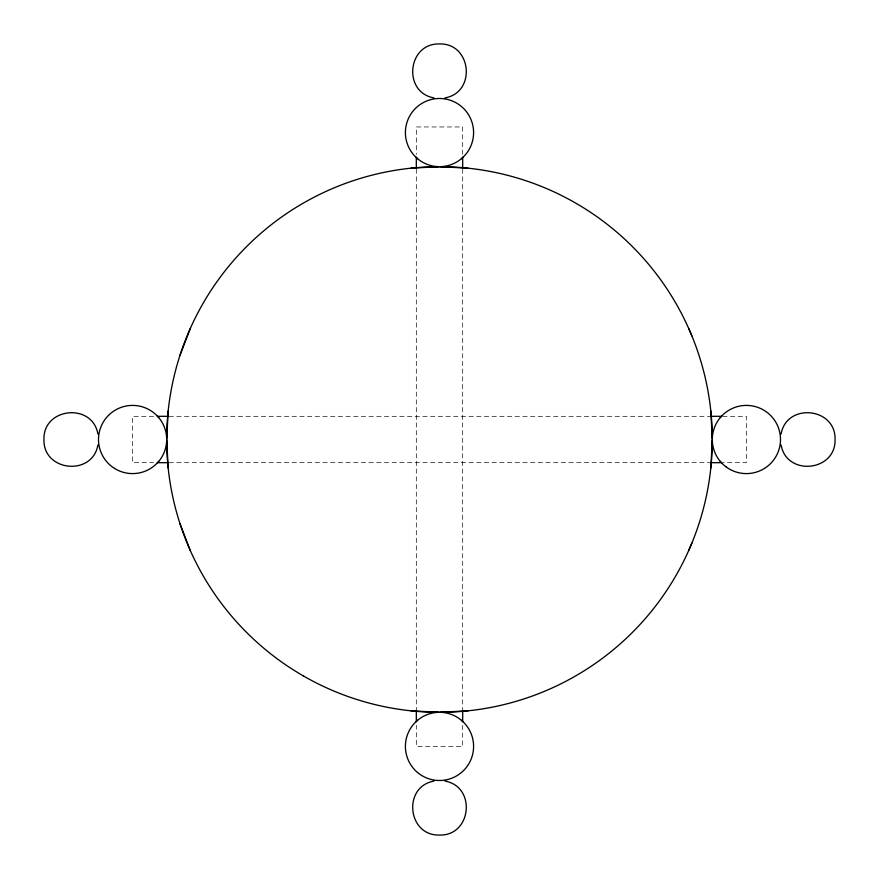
<?xml version="1.0" encoding="UTF-8"?>
<svg xmlns="http://www.w3.org/2000/svg" width="879" height="879" viewBox="0 0 879 879"><rect width="100%" height="100%" fill="white"/><g stroke="black" fill="none" stroke-linecap="round" stroke-linejoin="round"><path stroke-width="0.66" stroke-dasharray="4.39 3.3" d="M153.649 416.316L132.586 416.316L132.586 462.684L153.649 462.684M169.043 416.316L709.957 416.316M722.725 416.316L746.414 416.316L746.414 462.684L722.725 462.684M169.043 462.684L709.957 462.684M462.684 154.385L462.684 126.961L416.316 126.961L416.316 154.385M462.684 169.043L462.684 709.957M462.684 725.351L462.684 746.414L416.316 746.414L416.316 725.351M416.316 169.043L416.316 709.957"/><path stroke-width="1.32" d="M166.746 438.138L168.186 410.987M712.254 440.862L710.814 468.013M97.899 445.027C92.35 476.605 42.994 471.551 43.95 439.5C42.994 407.449 92.35 402.395 97.899 433.973M781.101 433.973C786.65 402.395 836.006 407.449 835.05 439.5C836.006 471.551 786.65 476.605 781.101 445.027M180.041 355.193L190.282 328.537M688.718 550.463L691.861 543.134M157.594 462.684L158.714 461.42M720.286 417.58L721.406 416.316M461.42 158.714L462.684 157.594M416.316 721.406L417.58 720.286M445.027 97.899C476.605 92.35 471.551 42.994 439.5 43.95C407.449 42.994 402.395 92.35 433.973 97.899M433.973 781.101C402.395 786.65 407.449 836.006 439.5 835.05C471.551 836.006 476.605 786.65 445.027 781.101M410.987 168.186L438.138 166.746M468.013 710.814L440.862 712.254M157.264 416.316L168.23 416.316M710.77 416.316L721.736 416.316M157.264 462.684L168.23 462.684M710.77 462.684L721.736 462.684M440.862 166.746L468.013 168.186M438.138 712.254L410.987 710.814M416.316 157.594L417.58 158.714A34.105 34.105 0 0 0 473.078 138.508A34.105 34.105 0 0 0 427.831 100.547A34.105 34.105 0 0 0 417.58 158.714M461.42 720.286L462.684 721.406M720.286 461.42L721.406 462.684M157.594 416.316L158.714 417.58M688.718 328.537L691.861 335.866M190.282 550.463L180.041 523.807M710.814 410.987L712.254 438.138M168.186 468.013L166.746 440.862M462.684 157.132L462.684 168.098M462.684 710.77L462.684 721.736M416.316 157.132L416.316 168.098M416.316 710.77L416.316 721.736M303.09 675.764A272.809 272.809 0 0 0 712.309 439.5A272.809 272.809 0 0 0 303.09 203.236A272.809 272.809 0 0 0 303.09 675.764M726.362 467.09A34.105 34.105 0 0 0 780.321 443.071A34.105 34.105 0 0 0 732.537 408.35A34.105 34.105 0 0 0 726.362 467.09M417.58 772.531A34.105 34.105 0 0 0 473.078 752.336A34.105 34.105 0 0 0 427.831 714.363A34.105 34.105 0 0 0 417.58 772.531M114.523 468.419A34.105 34.105 0 0 0 166.669 440.687A34.105 34.105 0 0 0 116.577 409.394A34.105 34.105 0 0 0 114.523 468.419"/></g></svg>
